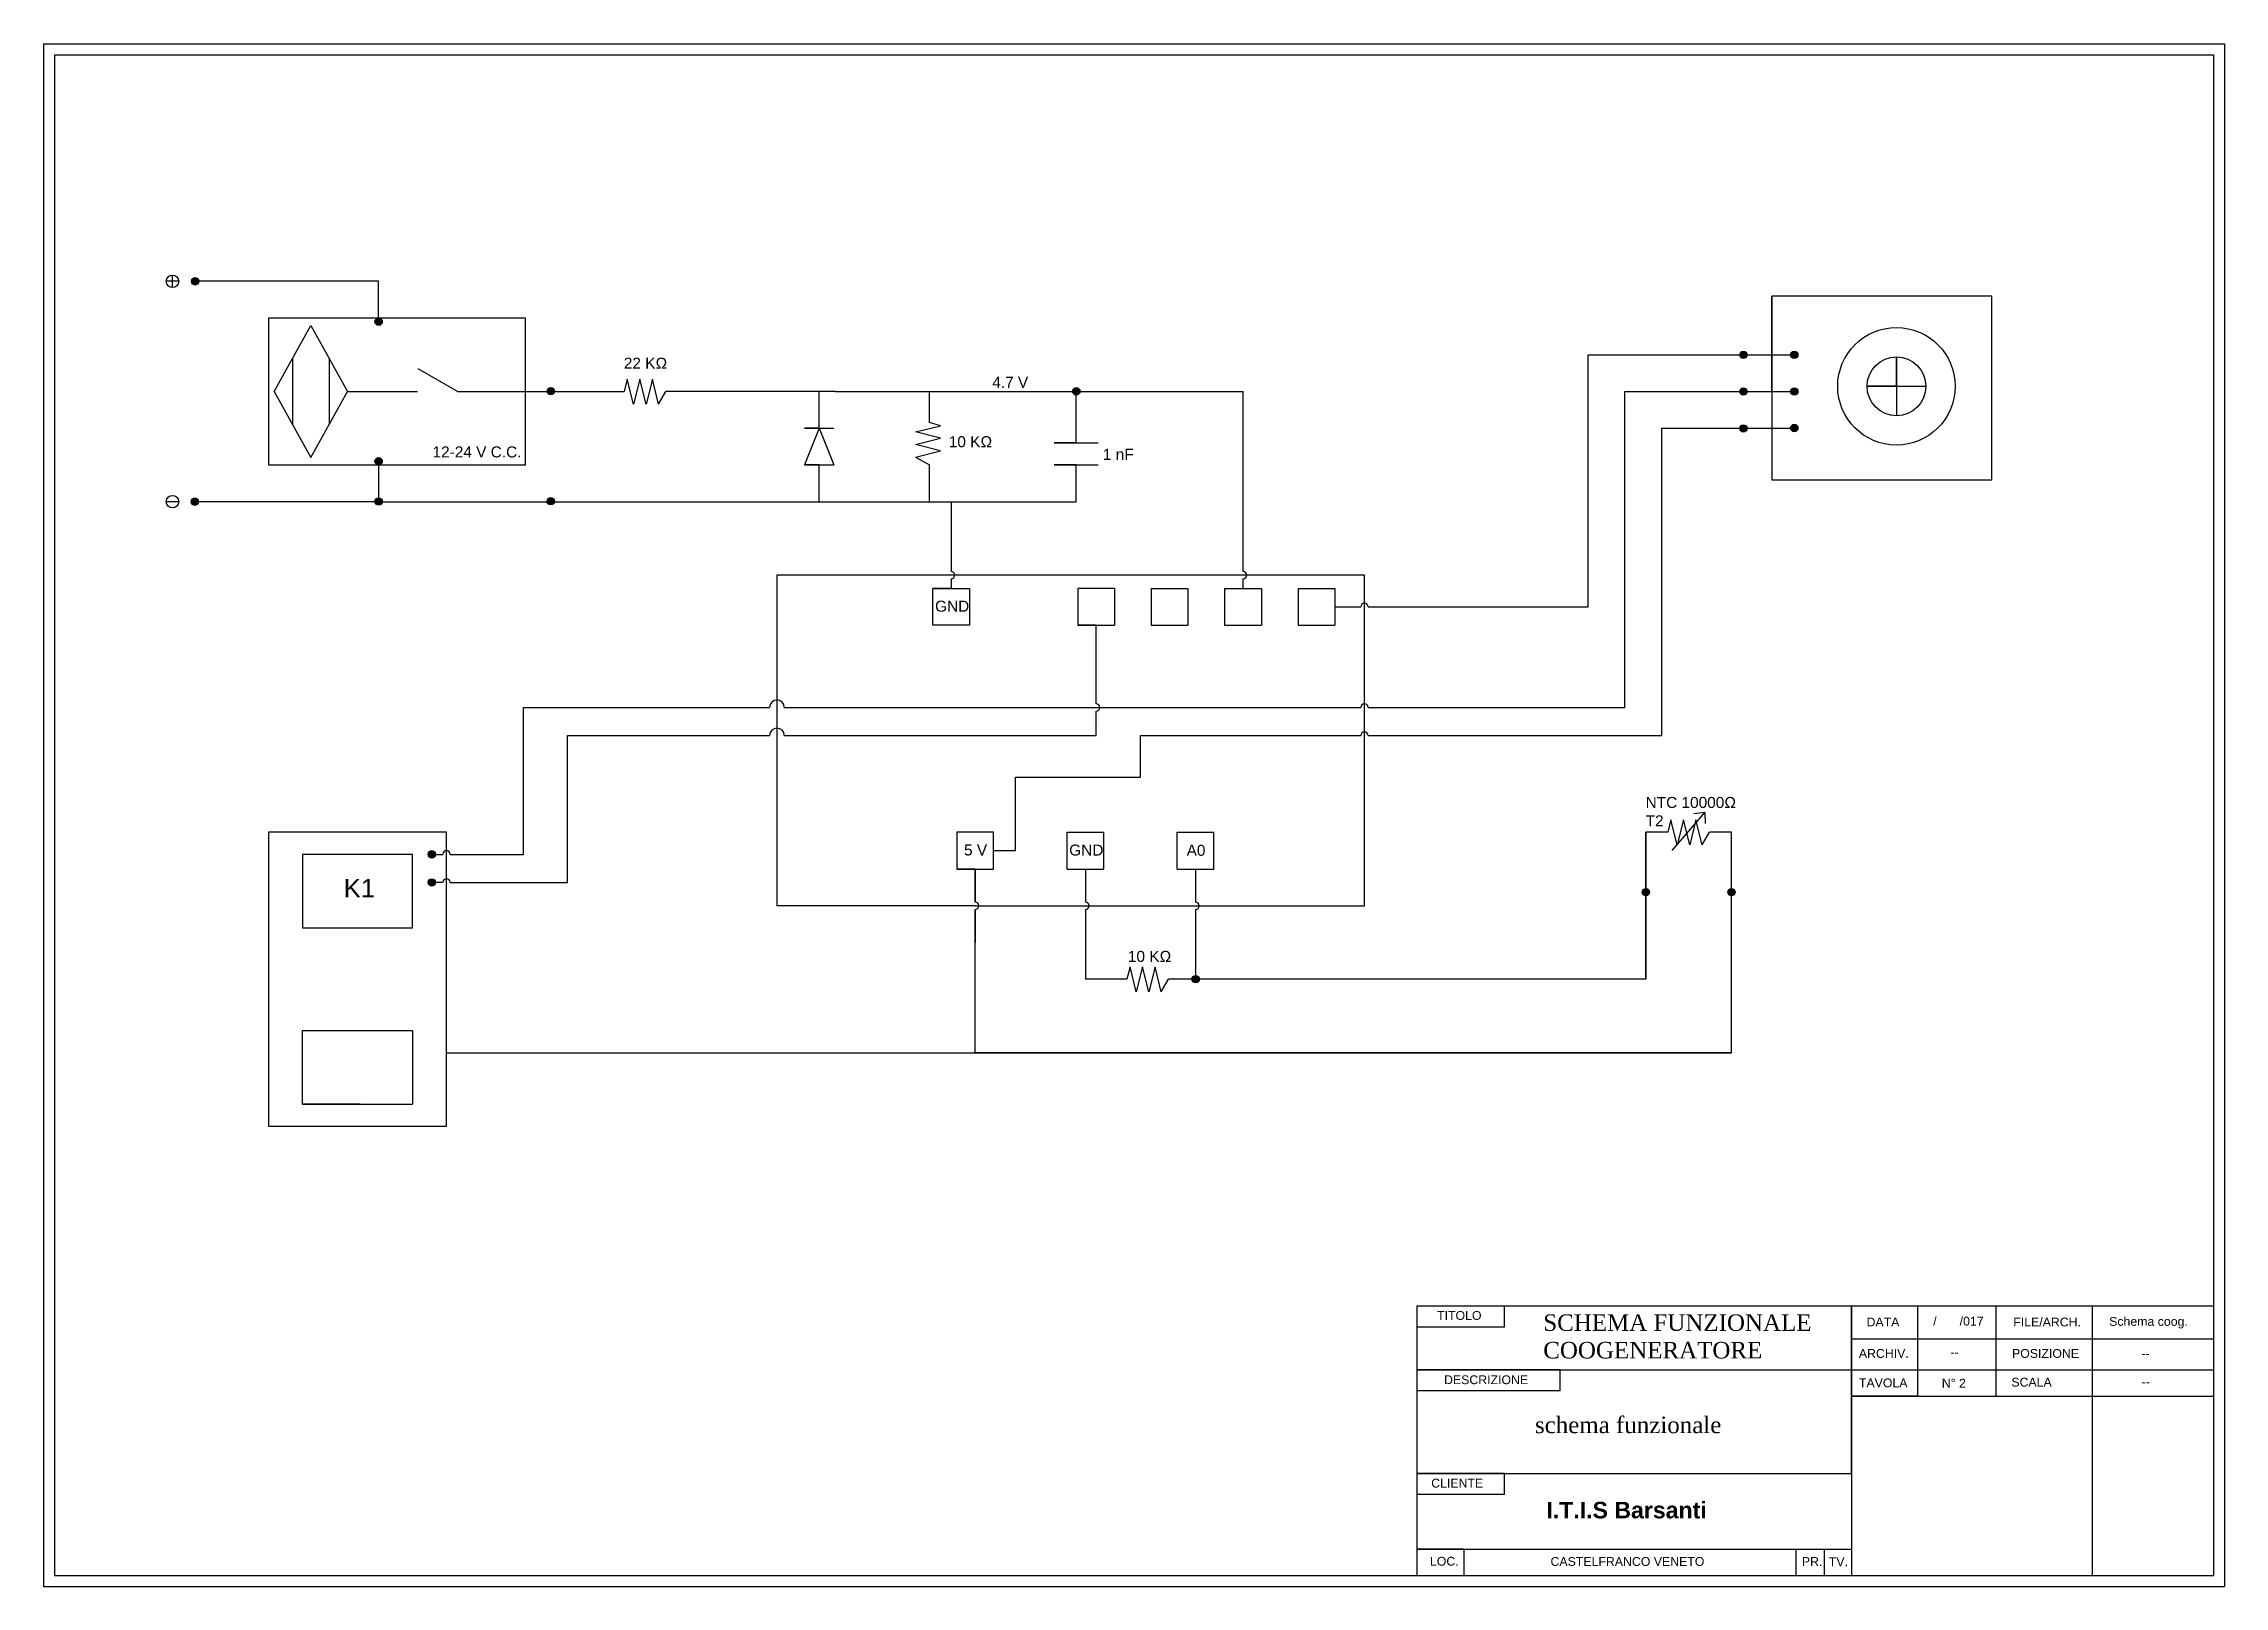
# Model space of a CAD drawing. Header units: millimetres. Extents: x 1707 to 2004, y 2249 to 2459.
import ezdxf

# ---------------------------------------------------------------- set-up
doc = ezdxf.new("R2010")
doc.units = ezdxf.units.MM
for name, color, linetype in [('TESTO', 7, 'Continuous'), ('TESTO @ 1', 7, 'Continuous'), ('TUBAZIONI', 7, 'Continuous')]:
    doc.layers.add(name, color=color, linetype=linetype)
doc.styles.get("Standard").update_dxf_attribs({"font": 'arial.ttf'})

msp = doc.modelspace()

# ---------------------------------------------------------------- hatches: boundary and pattern name
at = {"layer": 'TUBAZIONI', "true_color": 0x000000}
h = msp.add_hatch(color=18, dxfattribs=at)
h.dxf.hatch_style = 1
h.paths.add_polyline_path([(1726.81, 2426.42, 1), (1727.81, 2426.42, 1)])
h = msp.add_hatch(color=18, dxfattribs=at)
h.dxf.hatch_style = 1
h.paths.add_polyline_path([(1751.8, 2420.93, 1), (1752.8, 2420.93, 1)])
h = msp.add_hatch(color=18, dxfattribs=at)
h.dxf.hatch_style = 1
h.paths.add_polyline_path([(1937.67, 2416.42, 1), (1938.67, 2416.42, 1)])
h = msp.add_hatch(color=18, dxfattribs=at)
h.dxf.hatch_style = 1
h.paths.add_polyline_path([(1944.6, 2416.41, 1), (1945.6, 2416.41, 1)])
h = msp.add_hatch(color=18, dxfattribs=at)
h.dxf.hatch_style = 1
h.paths.add_polyline_path([(1775.24, 2411.46, 1), (1776.24, 2411.46, 1)])
h = msp.add_hatch(color=18, dxfattribs=at)
h.dxf.hatch_style = 1
h.paths.add_polyline_path([(1846.82, 2411.44, 1), (1847.82, 2411.44, 1)])
h = msp.add_hatch(color=18, dxfattribs=at)
h.dxf.hatch_style = 1
h.paths.add_polyline_path([(1937.67, 2411.42, 1), (1938.67, 2411.42, 1)])
h = msp.add_hatch(color=18, dxfattribs=at)
h.dxf.hatch_style = 1
h.paths.add_polyline_path([(1944.6, 2411.43, 1), (1945.6, 2411.43, 1)])
h = msp.add_hatch(color=18, dxfattribs=at)
h.dxf.hatch_style = 1
h.paths.add_polyline_path([(1937.67, 2406.4, 1), (1938.67, 2406.4, 1)])
h = msp.add_hatch(color=18, dxfattribs=at)
h.dxf.hatch_style = 1
h.paths.add_polyline_path([(1944.6, 2406.45, 1), (1945.6, 2406.45, 1)])
h = msp.add_hatch(color=18, dxfattribs=at)
h.dxf.hatch_style = 1
h.paths.add_polyline_path([(1751.8, 2401.92, 1), (1752.8, 2401.92, 1)])
h = msp.add_hatch(color=18, dxfattribs=at)
h.dxf.hatch_style = 1
h.paths.add_polyline_path([(1726.77, 2396.42, 1), (1727.77, 2396.42, 1)])
h = msp.add_hatch(color=18, dxfattribs=at)
h.dxf.hatch_style = 1
h.paths.add_polyline_path([(1751.8, 2396.44, 1), (1752.8, 2396.44, 1)])
h = msp.add_hatch(color=18, dxfattribs=at)
h.dxf.hatch_style = 1
h.paths.add_polyline_path([(1775.24, 2396.48, 1), (1776.24, 2396.48, 1)])
h = msp.add_hatch(color=18, dxfattribs=at)
h.dxf.hatch_style = 1
h.paths.add_polyline_path([(1759.05, 2348.42, 1), (1760.05, 2348.42, 1)])
h = msp.add_hatch(color=18, dxfattribs=at)
h.dxf.hatch_style = 1
h.paths.add_polyline_path([(1759.05, 2344.6, 1), (1760.05, 2344.6, 1)])
h = msp.add_hatch(color=18, dxfattribs=at)
h.dxf.hatch_style = 1
h.paths.add_polyline_path([(1924.39, 2343.28, 1), (1925.39, 2343.28, 1)])
h = msp.add_hatch(color=18, dxfattribs=at)
h.dxf.hatch_style = 1
h.paths.add_polyline_path([(1936.05, 2343.28, 1), (1937.05, 2343.28, 1)])
h = msp.add_hatch(color=18, dxfattribs=at)
h.dxf.hatch_style = 1
h.paths.add_polyline_path([(1863.07, 2331.42, 1), (1864.07, 2331.42, 1)])

# ---------------------------------------------------------------- linework, layer by layer
at = {"layer": 'TESTO'}
for p, q in [((1706.67, 2458.77), (2003.67, 2458.77)), ((1706.67, 2458.77), (1706.67, 2248.77)), ((1708.17, 2457.27), (1708.17, 2250.27)), ((1708.17, 2457.27), (2002.17, 2457.27)), ((2002.17, 2457.27), (2002.17, 2250.27)), ((2003.67, 2458.77), (2003.67, 2248.77)), ((1724.23, 2425.57), (1724.23, 2427.27)), ((1725.08, 2426.42), (1723.38, 2426.42)), ((1725.08, 2396.42), (1723.38, 2396.42)), ((1893.7, 2286.95), (2002.17, 2286.95)), ((1893.7, 2286.95), (1893.7, 2250.27)), ((1905.63, 2284.07), (1905.63, 2286.95)), ((1952.89, 2264.14), (1952.89, 2286.95)), ((1952.89, 2286.95), (1952.89, 2250.27)), ((1961.88, 2286.95), (1961.88, 2274.68)), ((1972.54, 2286.95), (1972.54, 2274.68)), ((1985.68, 2286.95), (1985.68, 2250.27)), ((1905.63, 2284.07), (1893.7, 2284.07)), ((1952.89, 2282.46), (2002.17, 2282.46)), ((1913.2, 2278.27), (1893.7, 2278.27)), ((1893.7, 2278.27), (2002.17, 2278.27)), ((1913.2, 2275.39), (1913.2, 2278.27)), ((1913.2, 2275.39), (1893.7, 2275.39)), ((1961.88, 2274.68), (1952.89, 2274.68)), ((1952.89, 2274.68), (2002.17, 2274.68)), ((1905.63, 2264.14), (1893.7, 2264.14)), ((1893.7, 2264.14), (1952.89, 2264.14)), ((1905.63, 2261.26), (1905.63, 2264.14)), ((1905.63, 2261.26), (1893.7, 2261.26)), ((1900.09, 2253.82), (1893.7, 2253.82)), ((1893.7, 2253.82), (1952.89, 2253.82)), ((1900.09, 2253.82), (1900.09, 2250.27)), ((1945.31, 2253.82), (1945.31, 2250.27)), ((1949.15, 2253.82), (1949.15, 2250.27)), ((1706.67, 2248.77), (2003.67, 2248.77)), ((1708.17, 2250.27), (2002.17, 2250.27))]:
    msp.add_line(p, q, dxfattribs=at)
for centre in [(1724.23, 2426.42), (1724.23, 2396.42)]:
    msp.add_circle(centre, 0.852, dxfattribs=at)
at = {"layer": 'TUBAZIONI'}
for p, q in [((1752.3, 2426.42), (1727.3, 2426.42)), ((1752.3, 2421.42), (1752.3, 2426.42)), ((1942.02, 2411.42), (1942.02, 2424.42)), ((1942.02, 2424.42), (1942.02, 2399.42)), ((1972.02, 2424.42), (1942.02, 2424.42)), ((1972.02, 2399.42), (1972.02, 2424.42)), ((1772.3, 2421.42), (1737.3, 2421.42)), ((1737.3, 2421.42), (1737.3, 2401.42)), ((1772.3, 2401.42), (1772.3, 2421.42)), ((1738.06, 2411.42), (1743.06, 2420.42)), ((1743.06, 2420.42), (1748.06, 2411.42)), ((1740.56, 2415.92), (1740.56, 2406.92)), ((1745.56, 2415.92), (1745.56, 2406.92)), ((1917.02, 2416.42), (1945.09, 2416.42)), ((1917.02, 2382.1), (1917.02, 2416.42)), ((1959.01, 2412.13), (1959.01, 2416.13)), ((1959.01, 2416.13), (1959.01, 2408.13)), ((1763.06, 2411.42), (1757.67, 2414.53)), ((1786.16, 2413.12), (1785.74, 2411.42)), ((1787.02, 2409.71), (1786.16, 2413.12)), ((1787.87, 2413.12), (1787.02, 2409.71)), ((1788.72, 2409.71), (1787.87, 2413.12)), ((1789.58, 2413.12), (1788.72, 2409.71)), ((1790.43, 2409.71), (1789.58, 2413.12)), ((1959.01, 2412.13), (1955.01, 2412.13)), ((1955.01, 2412.13), (1963.01, 2412.13)), ((1738.06, 2411.42), (1743.06, 2402.42)), ((1743.06, 2402.42), (1748.06, 2411.42)), ((1748.06, 2411.42), (1757.6, 2411.42)), ((1763.06, 2411.42), (1785.74, 2411.42)), ((1790.43, 2409.71), (1791.41, 2411.42)), ((1814.52, 2411.42), (1791.41, 2411.42)), ((1812.3, 2406.42), (1812.3, 2411.42)), ((1814.52, 2411.42), (1870.02, 2411.42)), ((1827.31, 2407.19), (1827.3, 2411.42)), ((1847.3, 2404.42), (1847.3, 2411.42)), ((1870.02, 2386.92), (1870.02, 2411.42)), ((1922.02, 2368.42), (1922.02, 2411.42)), ((1922.02, 2411.42), (1945.09, 2411.42)), ((1812.3, 2406.42), (1810.3, 2401.42)), ((1812.3, 2406.42), (1810.3, 2406.42)), ((1810.3, 2406.42), (1814.3, 2406.42)), ((1812.3, 2406.42), (1814.3, 2401.42)), ((1825.42, 2405.92), (1828.83, 2406.77)), ((1828.83, 2405.06), (1825.42, 2405.92)), ((1828.83, 2406.77), (1827.31, 2407.19)), ((1927.02, 2406.42), (1945.09, 2406.42)), ((1927.02, 2406.42), (1927.02, 2364.6)), ((1825.42, 2404.21), (1828.83, 2405.06)), ((1828.83, 2403.36), (1825.42, 2404.21)), ((1825.42, 2402.5), (1828.83, 2403.36)), ((1847.3, 2404.42), (1844.3, 2404.42)), ((1844.3, 2404.42), (1850.3, 2404.42)), ((1737.3, 2401.42), (1772.3, 2401.42)), ((1752.3, 2401.42), (1752.3, 2396.42)), ((1812.3, 2401.42), (1810.3, 2401.42)), ((1810.3, 2401.42), (1812.3, 2401.42)), ((1812.3, 2396.42), (1812.3, 2401.42)), ((1812.3, 2401.42), (1814.3, 2401.42)), ((1825.42, 2402.5), (1827.3, 2401.42)), ((1827.3, 2396.42), (1827.3, 2401.42)), ((1847.3, 2401.42), (1844.3, 2401.42)), ((1844.3, 2401.42), (1850.3, 2401.42)), ((1847.3, 2396.42), (1847.3, 2401.42)), ((1942.02, 2399.42), (1972.02, 2399.42)), ((1752.3, 2396.42), (1727.3, 2396.42)), ((1752.3, 2396.42), (1847.3, 2396.42)), ((1830.28, 2396.42), (1830.28, 2386.92)), ((1806.55, 2386.42), (1806.55, 2365.6)), ((1830.78, 2386.42), (1806.55, 2386.42)), ((1830.28, 2385.92), (1830.28, 2384.6)), ((1886.55, 2386.42), (1830.78, 2386.42)), ((1870.02, 2384.6), (1870.02, 2385.92)), ((1886.55, 2382.6), (1886.55, 2386.42)), ((1830.28, 2384.6), (1827.78, 2384.6)), ((1827.78, 2384.6), (1832.78, 2384.6)), ((1827.78, 2379.6), (1827.78, 2384.6)), ((1832.78, 2384.6), (1832.78, 2379.6)), ((1852.52, 2384.6), (1847.52, 2384.6)), ((1847.52, 2384.6), (1847.52, 2379.6)), ((1852.52, 2384.6), (1852.52, 2379.6)), ((1857.52, 2384.6), (1857.52, 2379.6)), ((1857.52, 2384.6), (1862.52, 2384.6)), ((1862.52, 2384.6), (1862.52, 2379.6)), ((1867.52, 2384.6), (1867.52, 2379.6)), ((1867.52, 2384.6), (1872.52, 2384.6)), ((1872.52, 2384.6), (1872.52, 2379.6)), ((1877.52, 2384.6), (1877.52, 2379.6)), ((1877.52, 2384.6), (1882.52, 2384.6)), ((1882.52, 2384.6), (1882.52, 2379.6)), ((1882.52, 2382.1), (1886.05, 2382.1)), ((1886.55, 2341.42), (1886.55, 2382.6)), ((1887.05, 2382.1), (1917.02, 2382.1)), ((1832.78, 2379.6), (1827.78, 2379.6)), ((1850.02, 2379.6), (1847.52, 2379.6)), ((1847.52, 2379.6), (1852.52, 2379.6)), ((1850.02, 2368.92), (1850.02, 2379.6)), ((1857.52, 2379.6), (1862.52, 2379.6)), ((1867.52, 2379.6), (1872.52, 2379.6)), ((1877.52, 2379.6), (1882.52, 2379.6)), ((1772.02, 2348.42), (1772.02, 2368.42)), ((1772.02, 2368.42), (1805.55, 2368.42)), ((1807.55, 2368.42), (1886.05, 2368.42)), ((1850.02, 2364.6), (1850.02, 2367.92)), ((1887.05, 2368.42), (1922.02, 2368.42)), ((1778.02, 2344.6), (1778.02, 2364.6)), ((1778.02, 2364.6), (1805.55, 2364.6)), ((1806.55, 2365.6), (1806.55, 2341.42)), ((1807.55, 2364.6), (1850.02, 2364.6)), ((1856.05, 2358.92), (1856.05, 2364.6)), ((1856.05, 2364.6), (1886.05, 2364.6)), ((1887.05, 2364.6), (1927.02, 2364.6)), ((1839.05, 2348.92), (1839.05, 2358.92)), ((1839.05, 2358.92), (1856.05, 2358.92)), ((1928.3, 2353.12), (1927.88, 2351.42)), ((1929.15, 2349.71), (1928.3, 2353.12)), ((1928.45, 2348.93), (1932.9, 2354.1)), ((1930.01, 2353.12), (1929.15, 2349.71)), ((1930.86, 2349.71), (1930.01, 2353.12)), ((1931.71, 2353.12), (1930.86, 2349.71)), ((1932.9, 2354.1), (1931.44, 2353.94)), ((1932.57, 2349.71), (1931.71, 2353.12)), ((1932.9, 2354.1), (1932.95, 2352.63)), ((1761.55, 2351.42), (1737.3, 2351.42)), ((1737.3, 2351.42), (1737.3, 2311.42)), ((1761.55, 2348.92), (1761.55, 2351.42)), ((1836.05, 2351.42), (1831.05, 2351.42)), ((1831.05, 2351.42), (1831.05, 2346.42)), ((1836.05, 2346.42), (1836.05, 2351.42)), ((1846.05, 2346.42), (1846.05, 2351.42)), ((1846.05, 2351.42), (1851.05, 2351.42)), ((1851.05, 2346.42), (1851.05, 2351.42)), ((1861.05, 2346.42), (1861.05, 2351.42)), ((1861.05, 2351.42), (1866.05, 2351.42)), ((1866.05, 2346.42), (1866.05, 2351.42)), ((1927.88, 2351.42), (1924.88, 2351.42)), ((1924.88, 2351.42), (1924.88, 2331.42)), ((1924.88, 2331.42), (1924.88, 2351.42)), ((1932.57, 2349.71), (1933.55, 2351.42)), ((1936.55, 2351.42), (1933.55, 2351.42)), ((1936.55, 2321.42), (1936.55, 2351.42)), ((1756.92, 2348.42), (1741.92, 2348.42)), ((1741.92, 2348.42), (1741.92, 2338.42)), ((1756.92, 2338.42), (1756.92, 2348.42)), ((1760.05, 2348.42), (1761.05, 2348.42)), ((1761.55, 2311.42), (1761.55, 2348.92)), ((1762.05, 2348.42), (1772.02, 2348.42)), ((1833.55, 2346.42), (1831.05, 2346.42)), ((1831.05, 2346.42), (1836.05, 2346.42)), ((1833.55, 2346.42), (1833.55, 2341.92)), ((1833.55, 2341.92), (1833.55, 2346.42)), ((1836.05, 2348.92), (1839.05, 2348.92)), ((1846.05, 2346.42), (1851.05, 2346.42)), ((1848.55, 2346.42), (1848.55, 2341.92)), ((1861.05, 2346.42), (1866.05, 2346.42)), ((1863.55, 2346.42), (1863.55, 2341.92)), ((1761.05, 2344.6), (1760.05, 2344.6)), ((1762.05, 2344.6), (1778.02, 2344.6)), ((1833.55, 2341.42), (1806.55, 2341.42)), ((1833.55, 2341.42), (1886.55, 2341.42)), ((1833.55, 2321.42), (1833.55, 2340.92)), ((1833.55, 2340.92), (1833.55, 2336.42)), ((1848.55, 2340.92), (1848.55, 2331.42)), ((1863.55, 2340.92), (1863.55, 2331.42)), ((1741.92, 2338.42), (1756.92, 2338.42)), ((1854.63, 2333.12), (1854.2, 2331.42)), ((1855.48, 2329.71), (1854.63, 2333.12)), ((1856.33, 2333.12), (1855.48, 2329.71)), ((1857.18, 2329.71), (1856.33, 2333.12)), ((1858.04, 2333.12), (1857.18, 2329.71)), ((1858.89, 2329.71), (1858.04, 2333.12)), ((1854.2, 2331.42), (1848.55, 2331.42)), ((1858.89, 2329.71), (1859.88, 2331.42)), ((1862.88, 2331.42), (1859.88, 2331.42)), ((1924.88, 2331.42), (1862.88, 2331.42)), ((1741.92, 2314.42), (1741.92, 2324.42)), ((1741.92, 2324.42), (1756.92, 2324.42)), ((1756.92, 2324.42), (1756.92, 2314.42)), ((1761.55, 2321.42), (1936.55, 2321.42)), ((1936.55, 2321.42), (1833.55, 2321.42)), ((1749.42, 2314.42), (1741.92, 2314.42)), ((1741.92, 2314.42), (1756.92, 2314.42)), ((1749.8, 2314.42), (1749.05, 2314.42)), ((1737.3, 2311.42), (1761.55, 2311.42))]:
    msp.add_line(p, q, dxfattribs=at)
for centre, radius in [((1727.31, 2426.42), 0.5), ((1752.3, 2420.93), 0.5), ((1959.01, 2412.13), 8), ((1938.17, 2416.42), 0.5), ((1945.1, 2416.41), 0.5), ((1959.01, 2412.13), 4), ((1775.74, 2411.46), 0.5), ((1847.32, 2411.44), 0.5), ((1938.17, 2411.42), 0.5), ((1945.1, 2411.43), 0.5), ((1938.17, 2406.4), 0.5), ((1945.1, 2406.45), 0.5), ((1752.3, 2401.92), 0.5), ((1727.27, 2396.42), 0.5), ((1752.3, 2396.44), 0.5), ((1775.74, 2396.48), 0.5), ((1759.55, 2348.42), 0.5), ((1759.55, 2344.6), 0.5), ((1924.89, 2343.28), 0.5), ((1936.55, 2343.28), 0.5), ((1863.57, 2331.42), 0.5)]:
    msp.add_circle(centre, radius, dxfattribs=at)
for centre, radius, start, end in [((1830.28, 2386.42), 0.5, 270, 90), ((1870.02, 2386.42), 0.5, 270, 90), ((1886.55, 2382.1), 0.5, 0, 180), ((1806.55, 2368.42), 1, 0, 180), ((1850.02, 2368.42), 0.5, 270, 90), ((1886.55, 2368.42), 0.5, 0, 180), ((1806.55, 2364.6), 1, 0, 180), ((1886.55, 2364.6), 0.5, 0, 180), ((1761.55, 2348.42), 0.5, 0, 180), ((1761.55, 2344.6), 0.5, 0, 180), ((1833.55, 2341.42), 0.5, 270, 90), ((1848.55, 2341.42), 0.5, 270, 90), ((1863.55, 2341.42), 0.5, 270, 90)]:
    msp.add_arc(centre, radius, start, end, dxfattribs=at)

# ---------------------------------------------------------------- texts
at = {"layer": 'TESTO', "attachment_point": 1}
for s, width, heights, insert, char_height in [('22 KΩ', 15.8191, [0], (1785.69, 2416.03), 1.5), ('4.7 V', 10.7319, [0], (1835.87, 2413.42), 1.5), ('12-24 V C.C.', 12.5461, [8.9], (1759.64, 2403.95), 1.5), ('10 KΩ', 6.0396, [0], (1829.95, 2405.34), 1.5), ('1 nF', 4.4505, [0], (1850.94, 2403.62), 1.5), ('GND', 2.7806, [0], (1828.08, 2382.95), 1.5), ('NTC 10000Ω\\PT2', 13.4046, [0], (1924.85, 2356.23), 1.5), ('5 V', 5, [0], (1832.03, 2349.76), 1.5), ('GND', 2.7806, [0], (1846.35, 2349.75), 1.5), ('A0', 4.3827, [0], (1862.34, 2349.72), 1.5), ('K1', 13.0344, [0], (1747.54, 2345.06), 2.5), ('10 KΩ', 9.4383, [0], (1854.34, 2335.28), 1.5), ('TITOLO', 7.4067, [0], (1896.45, 2286.25), 1.2), ('{\\fBatang|b0|i0|c0|p18;SCHEMA FUNZIONALE COOGENERATORE}', 37.8825, [0], (1910.91, 2285.8), 2.25), ('DATA', 4.5514, [0], (1954.94, 2285.36), 1.2), ('\\pi-3.6,l4.8,t4.8;/^I/017', 15.3795, [0], (1962.82, 2285.48), 1.2), ('FILE/ARCH.', 7.6078, [0], (1974.92, 2285.36), 1.2), ('Schema coog.', 11.5751, [0], (1987.98, 2285.44), 1.2), ('ARCHIV.', 4.6511, [0], (1953.89, 2281.08), 1.2), ('POSIZIONE', 6.6776, [0], (1974.75, 2281.08), 1.2), ('--', 5.8798, [0], (1966.35, 2281.24), 1.2), ('DESCRIZIONE', 13.0046, [0], (1897.4, 2277.5), 1.2), ('TAVOLA ', 5.0093, [0], (1953.9, 2277.07), 1.2), ('N%%D 2', 19.7301, [0], (1965.19, 2277.04), 1.2), ('SCALA', 2.3032, [0], (1974.66, 2277.17), 1.2), ('--', 6.6833, [0], (1992.4, 2277.22), 1.2), ('{\\fBookman Old Style|b0|i0|c0|p18;schema funzionale}', 37.1561, [0], (1909.78, 2271.88), 2.25), ('CLIENTE', 6.9581, [0], (1895.65, 2263.43), 1.2), ('{\\fArial|b1|i0|c0|p34;\\H0.6x;I.T.I.S Barsanti}', 30.8355, [0], (1911.34, 2260.28), 3.75), ('{\\H0.32x;LOC.}', 3.3971, [0], (1895.48, 2252.79), 3.75), ('CASTELFRANCO VENETO', 65.676, [0], (1911.9, 2252.76), 1.2), ('PR.', 1.1973, [0], (1946.13, 2252.76), 1.2), ('TV.', 1.4344, [0], (1949.8, 2252.72), 1.2)]:
    msp.add_mtext_dynamic_manual_height_columns(s, width=width, gutter_width=12.5, heights=heights, dxfattribs=dict(at, insert=insert, char_height=char_height))
at = {"layer": 'TESTO @ 1', "insert": (1992.38, 2281.07), "char_height": 1.2, "attachment_point": 1}
msp.add_mtext_dynamic_manual_height_columns('--', width=6.6833, gutter_width=12.5, heights=[1.07], dxfattribs=at)

doc.saveas('drawing.dxf')
